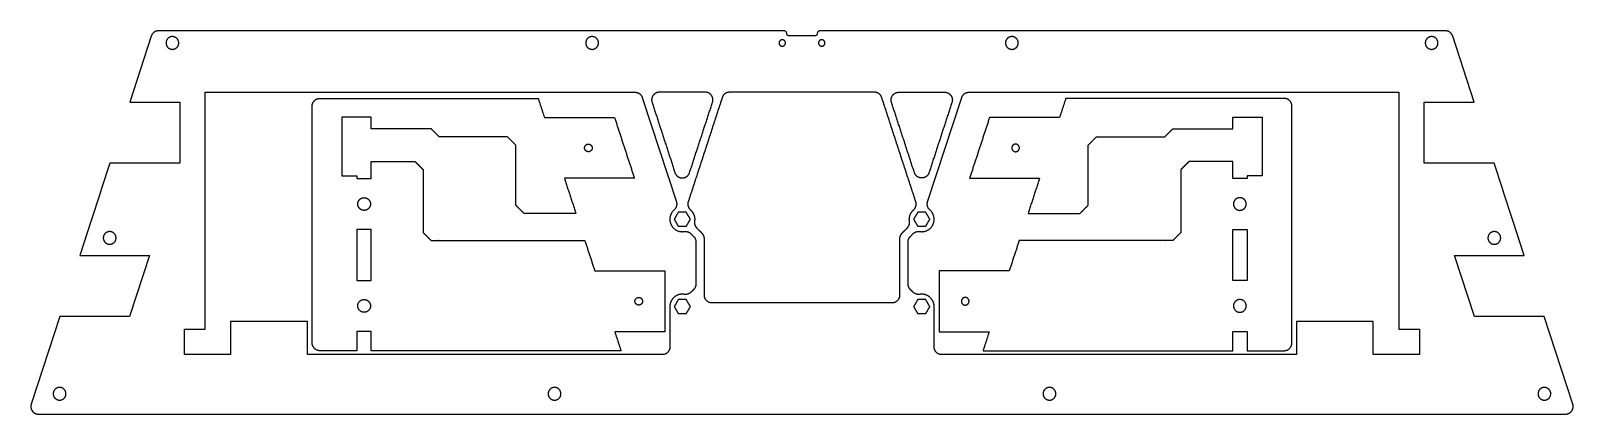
# Model space of a CAD drawing. Header units: inches. Extents: x 13.9 to 37.8, y -15.2 to -9.3.
import ezdxf

# ---------------------------------------------------------------- set-up
doc = ezdxf.new("R2010")
doc.units = ezdxf.units.IN
doc.header["$MEASUREMENT"] = 0
doc.layers.add('cut clear acryl', color=1, linetype='Continuous', true_color=0xfb0007)
doc.layers.add('cut white', color=1, linetype='Continuous', true_color=0xfb0007)

msp = doc.modelspace()

# ---------------------------------------------------------------- linework, layer by layer
at = {"layer": 'cut clear acryl'}
for p, q in [((15.782, -9.381), (15.45, -10.4)), ((25.562, -9.299), (15.894, -9.299)), ((25.601, -9.339), (25.601, -9.339)), ((25.838, -9.378), (25.641, -9.378)), ((26.034, -9.378), (25.838, -9.378)), ((26.074, -9.339), (26.074, -9.339)), ((35.781, -9.299), (26.113, -9.299)), ((36.226, -10.4), (35.893, -9.381)), ((15.45, -10.4), (16.223, -10.4)), ((16.223, -10.4), (16.223, -11.342)), ((16.615, -11.808), (16.615, -10.248)), ((16.615, -10.248), (16.645, -10.248)), ((16.645, -10.248), (20.533, -10.248)), ((20.533, -10.248), (22.056, -10.248)), ((22.056, -10.248), (23.258, -10.248)), ((23.37, -10.33), (23.896, -11.941)), ((25.838, -10.248), (24.717, -10.248)), ((26.958, -10.248), (25.838, -10.248)), ((27.779, -11.941), (28.305, -10.33)), ((28.417, -10.248), (29.619, -10.248)), ((29.619, -10.248), (31.143, -10.248)), ((31.143, -10.248), (35.03, -10.248)), ((35.03, -10.248), (35.06, -10.248)), ((35.06, -10.248), (35.06, -11.808)), ((35.452, -11.342), (35.452, -10.4)), ((35.452, -10.4), (36.226, -10.4)), ((15.143, -11.342), (15.015, -11.733)), ((16.223, -11.342), (15.143, -11.342)), ((36.533, -11.342), (35.452, -11.342)), ((36.66, -11.733), (36.533, -11.342)), ((14.99, -11.808), (14.853, -12.228)), ((15.015, -11.733), (14.99, -11.808)), ((16.615, -12.228), (16.615, -11.808)), ((35.06, -11.808), (35.06, -12.228)), ((36.685, -11.808), (36.66, -11.733)), ((36.822, -12.228), (36.685, -11.808)), ((14.853, -12.228), (14.677, -12.77)), ((16.615, -13.792), (16.615, -12.228)), ((35.06, -12.228), (35.06, -13.792)), ((36.999, -12.77), (36.822, -12.228)), ((24.121, -12.433), (24.163, -12.476)), ((24.198, -12.559), (24.198, -13.212)), ((24.324, -12.507), (24.324, -13.265)), ((27.351, -13.265), (27.351, -12.507)), ((27.477, -13.212), (27.477, -12.559)), ((27.512, -12.476), (27.554, -12.433)), ((14.677, -12.77), (15.754, -12.77)), ((15.754, -12.77), (15.445, -13.712)), ((36.23, -13.712), (35.921, -12.77)), ((35.921, -12.77), (36.999, -12.77)), ((24.324, -13.265), (24.324, -13.38)), ((27.351, -13.38), (27.351, -13.265)), ((24.442, -13.498), (25.838, -13.498)), ((25.838, -13.498), (27.233, -13.498)), ((14.37, -13.712), (13.927, -15.068)), ((15.445, -13.712), (14.37, -13.712)), ((16.615, -13.91), (16.615, -13.792)), ((18.195, -13.792), (17.009, -13.792)), ((17.009, -13.792), (17.009, -14.303)), ((18.195, -14.303), (18.195, -13.792)), ((23.796, -13.674), (23.796, -13.91)), ((27.88, -13.91), (27.88, -13.674)), ((34.666, -13.792), (33.48, -13.792)), ((33.48, -13.792), (33.48, -14.303)), ((34.666, -14.303), (34.666, -13.792)), ((35.06, -13.792), (35.06, -13.91)), ((37.306, -13.712), (36.23, -13.712)), ((37.748, -15.068), (37.306, -13.712)), ((16.294, -14.303), (16.294, -13.91)), ((16.294, -13.91), (16.615, -13.91)), ((35.06, -13.91), (35.381, -13.91)), ((35.381, -13.91), (35.381, -14.303)), ((17.009, -14.303), (16.294, -14.303)), ((22.056, -14.303), (20.533, -14.303)), ((31.143, -14.303), (29.619, -14.303)), ((35.381, -14.303), (34.666, -14.303)), ((14.04, -15.222), (25.838, -15.222)), ((25.838, -15.222), (37.636, -15.222))]:
    msp.add_line(p, q, dxfattribs=at)
for points, weights in [([(15.894, -9.299), (15.809, -9.299), (15.782, -9.381)], [1, 0.809348720072, 1]), ([(25.601, -9.339), (25.601, -9.299), (25.562, -9.299)], [1, 0.707106781186, 1]), ([(25.641, -9.378), (25.601, -9.378), (25.601, -9.339)], [1, 0.707106781185, 1]), ([(26.074, -9.339), (26.074, -9.378), (26.034, -9.378)], [1, 0.707106781185, 1]), ([(26.113, -9.299), (26.074, -9.299), (26.074, -9.339)], [1, 0.707106781186, 1]), ([(35.893, -9.381), (35.866, -9.299), (35.781, -9.299)], [1, 0.809348720072, 1]), ([(18.269, -10.461), (18.269, -10.343), (18.387, -10.343)], [1, 0.707106781187, 1]), ([(23.258, -10.248), (23.344, -10.248), (23.37, -10.33)], [1, 0.809348720073, 1]), ([(24.717, -10.248), (24.631, -10.248), (24.605, -10.33)], [1, 0.809348720069, 1]), ([(27.07, -10.33), (27.044, -10.248), (26.958, -10.248)], [1, 0.809348720069, 1]), ([(28.305, -10.33), (28.331, -10.248), (28.417, -10.248)], [1, 0.809348720073, 1]), ([(33.407, -10.461), (33.407, -10.343), (33.289, -10.343)], [1, 0.707106781187, 1]), ([(23.896, -11.941), (23.92, -12.015), (23.861, -12.066)], [1, 0.834453122648, 1]), ([(24.079, -11.941), (24.055, -12.015), (24.114, -12.066)], [1, 0.834453128853, 1]), ([(24.114, -12.066), (24.194, -12.136), (24.177, -12.242)], [1.05017278213, 0.895922483208, 1]), ([(27.561, -12.066), (27.62, -12.015), (27.596, -11.941)], [1, 0.834453128853, 1]), ([(27.814, -12.066), (27.755, -12.015), (27.779, -11.941)], [1, 0.834453122648, 1]), ([(24.177, -12.242), (24.167, -12.301), (24.21, -12.344)], [1, 0.889943011093, 1]), ([(27.465, -12.344), (27.508, -12.301), (27.498, -12.242)], [1, 0.889943011093, 1]), ([(24.018, -12.4), (24.078, -12.391), (24.121, -12.433)], [1, 0.889943030399, 1]), ([(24.163, -12.476), (24.198, -12.51), (24.198, -12.559)], [1, 0.923879532875, 1]), ([(24.289, -12.423), (24.324, -12.458), (24.324, -12.507)], [1, 0.923879532511, 1]), ([(27.351, -12.507), (27.351, -12.458), (27.386, -12.423)], [1, 0.923879532511, 1]), ([(27.477, -12.559), (27.477, -12.51), (27.512, -12.476)], [1, 0.923879532875, 1]), ([(27.554, -12.433), (27.597, -12.391), (27.657, -12.4)], [1, 0.889943030399, 1]), ([(24.121, -13.338), (24.078, -13.381), (24.018, -13.371)], [1, 0.889943011094, 1]), ([(24.198, -13.212), (24.198, -13.261), (24.163, -13.296)], [1, 0.923879532512, 1]), ([(27.512, -13.296), (27.477, -13.261), (27.477, -13.212)], [1, 0.923879532512, 1]), ([(27.657, -13.371), (27.597, -13.381), (27.554, -13.338)], [1, 0.889943011094, 1]), ([(24.324, -13.38), (24.324, -13.498), (24.442, -13.498)], [1, 0.707106781187, 1]), ([(27.233, -13.498), (27.351, -13.498), (27.351, -13.38)], [1, 0.707106781187, 1]), ([(18.387, -14.242), (18.269, -14.242), (18.269, -14.124)], [1, 0.707106781186, 1]), ([(23.796, -14.185), (23.796, -14.303), (23.677, -14.303)], [1, 0.707106781187, 1]), ([(27.998, -14.303), (27.88, -14.303), (27.88, -14.185)], [1, 0.707106781187, 1]), ([(33.289, -14.242), (33.407, -14.242), (33.407, -14.124)], [1, 0.707106781186, 1])]:
    msp.add_rational_spline(points, weights, degree=2, dxfattribs=at)
for points, weights, knots in [([(16.207, -9.486), (16.207, -9.585), (16.108, -9.585), (16.01, -9.585), (16.01, -9.486), (16.01, -9.388), (16.108, -9.388), (16.207, -9.388), (16.207, -9.486)], [1, 0.707106781187, 1, 0.707106781187, 1, 0.707106781187, 1, 0.707106781187, 1], [-15.707963, -15.707963, -15.707963, -11.780972, -11.780972, -7.853982, -7.853982, -3.926991, -3.926991, 0, 0, 0]), ([(22.693, -9.486), (22.693, -9.585), (22.594, -9.585), (22.496, -9.585), (22.496, -9.486), (22.496, -9.388), (22.594, -9.388), (22.693, -9.388), (22.693, -9.486)], [1, 0.707106781187, 1, 0.707106781187, 1, 0.707106781187, 1, 0.707106781187, 1], [-15.707963, -15.707963, -15.707963, -11.780972, -11.780972, -7.853982, -7.853982, -3.926991, -3.926991, 0, 0, 0]), ([(25.582, -9.486), (25.582, -9.536), (25.532, -9.536), (25.483, -9.536), (25.483, -9.486), (25.483, -9.437), (25.532, -9.437), (25.582, -9.437), (25.582, -9.486)], [1, 0.707106781187, 1, 0.707106781187, 1, 0.707106781187, 1, 0.707106781187, 1], [-7.853982, -7.853982, -7.853982, -5.890486, -5.890486, -3.926991, -3.926991, -1.963495, -1.963495, 0, 0, 0]), ([(26.093, -9.486), (26.093, -9.437), (26.143, -9.437), (26.192, -9.437), (26.192, -9.486), (26.192, -9.536), (26.143, -9.536), (26.093, -9.536), (26.093, -9.486)], [1, 0.707106781187, 1, 0.707106781187, 1, 0.707106781187, 1, 0.707106781187, 1], [-7.853982, -7.853982, -7.853982, -5.890486, -5.890486, -3.926991, -3.926991, -1.963495, -1.963495, 0, 0, 0]), ([(29.179, -9.486), (29.179, -9.585), (29.081, -9.585), (28.982, -9.585), (28.982, -9.486), (28.982, -9.388), (29.081, -9.388), (29.179, -9.388), (29.179, -9.486)], [1, 0.707106781187, 1, 0.707106781187, 1, 0.707106781187, 1, 0.707106781187, 1], [-15.707963, -15.707963, -15.707963, -11.780972, -11.780972, -7.853982, -7.853982, -3.926991, -3.926991, 0, 0, 0]), ([(35.665, -9.486), (35.665, -9.585), (35.567, -9.585), (35.469, -9.585), (35.469, -9.486), (35.469, -9.388), (35.567, -9.388), (35.665, -9.388), (35.665, -9.486)], [1, 0.707106781187, 1, 0.707106781187, 1, 0.707106781187, 1, 0.707106781187, 1], [-15.707963, -15.707963, -15.707963, -11.780972, -11.780972, -7.853982, -7.853982, -3.926991, -3.926991, 0, 0, 0]), ([(23.632, -10.248), (23.572, -10.248), (23.537, -10.297), (23.501, -10.346), (23.52, -10.403)], [1, 0.890878330607, 1, 0.890878330607, 1], [0, 0, 0, 2.829127, 2.829127, 5.658254, 5.658254, 5.658254]), ([(24.455, -10.403), (24.474, -10.346), (24.438, -10.297), (24.403, -10.248), (24.343, -10.248)], [1, 0.890878330607, 1, 0.890878330607, 1], [0, 0, 0, 2.829127, 2.829127, 5.658254, 5.658254, 5.658254]), ([(27.22, -10.403), (27.201, -10.346), (27.237, -10.297), (27.272, -10.248), (27.332, -10.248)], [1, 0.890878330607, 1, 0.890878330607, 1], [0, 0, 0, 2.829127, 2.829127, 5.658254, 5.658254, 5.658254]), ([(28.043, -10.248), (28.103, -10.248), (28.138, -10.297), (28.174, -10.346), (28.155, -10.403)], [1, 0.890878330607, 1, 0.890878330607, 1], [0, 0, 0, 2.829127, 2.829127, 5.658254, 5.658254, 5.658254]), ([(22.478, -11.108), (22.478, -11.167), (22.537, -11.167), (22.596, -11.167), (22.596, -11.108), (22.596, -11.049), (22.537, -11.049), (22.478, -11.049), (22.478, -11.108)], [1, 0.707106781187, 1, 0.707106781187, 1, 0.707106781187, 1, 0.707106781187, 1], [-767.259199, -767.259199, -767.259199, -764.903004, -764.903004, -762.54681, -762.54681, -760.190615, -760.190615, -757.834421, -757.834421, -757.834421]), ([(29.197, -11.108), (29.197, -11.167), (29.138, -11.167), (29.079, -11.167), (29.079, -11.108), (29.079, -11.049), (29.138, -11.049), (29.197, -11.049), (29.197, -11.108)], [1, 0.707106781187, 1, 0.707106781187, 1, 0.707106781187, 1, 0.707106781187, 1], [-767.259199, -767.259199, -767.259199, -764.903004, -764.903004, -762.54681, -762.54681, -760.190615, -760.190615, -757.834421, -757.834421, -757.834421]), ([(23.875, -11.492), (23.902, -11.573), (23.988, -11.573), (24.073, -11.573), (24.1, -11.492)], [1, 0.809348720073, 1, 0.809348720073, 1], [0, 0, 0, 3.766524, 3.766524, 7.533047, 7.533047, 7.533047]), ([(27.8, -11.492), (27.773, -11.573), (27.688, -11.573), (27.602, -11.573), (27.575, -11.492)], [1, 0.809348720073, 1, 0.809348720073, 1], [0, 0, 0, 3.766524, 3.766524, 7.533047, 7.533047, 7.533047]), ([(19.17, -11.975), (19.17, -11.877), (19.072, -11.877), (18.973, -11.877), (18.973, -11.975), (18.973, -12.073), (19.072, -12.073), (19.17, -12.073), (19.17, -11.975)], [1, 0.707106781187, 1, 0.707106781187, 1, 0.707106781187, 1, 0.707106781187, 1], [-757.834421, -757.834421, -757.834421, -753.90743, -753.90743, -749.980439, -749.980439, -746.053448, -746.053448, -742.126458, -742.126458, -742.126458]), ([(32.505, -11.975), (32.505, -11.877), (32.603, -11.877), (32.702, -11.877), (32.702, -11.975), (32.702, -12.073), (32.603, -12.073), (32.505, -12.073), (32.505, -11.975)], [1, 0.707106781187, 1, 0.707106781187, 1, 0.707106781187, 1, 0.707106781187, 1], [-757.834421, -757.834421, -757.834421, -753.90743, -753.90743, -749.980439, -749.980439, -746.053448, -746.053448, -742.126458, -742.126458, -742.126458]), ([(23.861, -12.066), (23.752, -12.162), (23.814, -12.293), (23.876, -12.424), (24.018, -12.4)], [1, 0.798411556467, 1, 0.798411556467, 1], [209.407937, 209.407937, 209.407937, 215.710103, 215.710103, 222.01227, 222.01227, 222.01227]), ([(27.498, -12.242), (27.496, -12.226), (27.496, -12.211), (27.496, -12.124), (27.561, -12.066)], [1.04868413537, 1.07681785281, 1.11297052696, 0.936866393169, 0.951034799554], [-484.923555, -484.923555, -484.923555, -484.644822, -484.644822, -483.287082, -483.287082, -483.287082]), ([(27.657, -12.4), (27.8, -12.424), (27.861, -12.293), (27.923, -12.162), (27.814, -12.066)], [1, 0.798411556467, 1, 0.798411556467, 1], [-928.358249, -928.358249, -928.358249, -922.056083, -922.056083, -915.753916, -915.753916, -915.753916]), ([(15.238, -12.499), (15.238, -12.598), (15.14, -12.598), (15.041, -12.598), (15.041, -12.499), (15.041, -12.401), (15.14, -12.401), (15.238, -12.401), (15.238, -12.499)], [1, 0.707106781187, 1, 0.707106781187, 1, 0.707106781187, 1, 0.707106781187, 1], [-15.707963, -15.707963, -15.707963, -11.780972, -11.780972, -7.853982, -7.853982, -3.926991, -3.926991, 0, 0, 0]), ([(36.634, -12.499), (36.634, -12.598), (36.535, -12.598), (36.437, -12.598), (36.437, -12.499), (36.437, -12.401), (36.535, -12.401), (36.634, -12.401), (36.634, -12.499)], [1, 0.707106781187, 1, 0.707106781187, 1, 0.707106781187, 1, 0.707106781187, 1], [-15.707963, -15.707963, -15.707963, -11.780972, -11.780972, -7.853982, -7.853982, -3.926991, -3.926991, 0, 0, 0]), ([(19.17, -13.55), (19.17, -13.451), (19.072, -13.451), (18.973, -13.451), (18.973, -13.55), (18.973, -13.648), (19.072, -13.648), (19.17, -13.648), (19.17, -13.55)], [1, 0.707106781187, 1, 0.707106781187, 1, 0.707106781187, 1, 0.707106781187, 1], [-742.126458, -742.126458, -742.126458, -738.199467, -738.199467, -734.272476, -734.272476, -730.345485, -730.345485, -726.418494, -726.418494, -726.418494]), ([(23.256, -13.478), (23.256, -13.537), (23.315, -13.537), (23.374, -13.537), (23.374, -13.478), (23.374, -13.419), (23.315, -13.419), (23.256, -13.419), (23.256, -13.478)], [1, 0.707106781187, 1, 0.707106781187, 1, 0.707106781187, 1, 0.707106781187, 1], [-776.683977, -776.683977, -776.683977, -774.327782, -774.327782, -771.971588, -771.971588, -769.615393, -769.615393, -767.259199, -767.259199, -767.259199]), ([(24.018, -13.371), (23.9, -13.352), (23.831, -13.449), (23.796, -13.499), (23.796, -13.561)], [0.999999945019, 0.884696764084, 1.08645286742, 0.972731385931, 0.959742988253], [290.675506, 290.675506, 290.675506, 296.054187, 296.054187, 299.085924, 299.085924, 299.085924]), ([(27.88, -13.561), (27.88, -13.499), (27.844, -13.449), (27.775, -13.352), (27.657, -13.371)], [0.959742988253, 0.972731385931, 1.08645286742, 0.884696764084, 0.999999945019], [-1005.431904, -1005.431904, -1005.431904, -1002.400166, -1002.400166, -997.021486, -997.021486, -997.021486]), ([(28.419, -13.478), (28.419, -13.537), (28.36, -13.537), (28.301, -13.537), (28.301, -13.478), (28.301, -13.419), (28.36, -13.419), (28.419, -13.419), (28.419, -13.478)], [1, 0.707106781187, 1, 0.707106781187, 1, 0.707106781187, 1, 0.707106781187, 1], [-776.683977, -776.683977, -776.683977, -774.327782, -774.327782, -771.971588, -771.971588, -769.615393, -769.615393, -767.259199, -767.259199, -767.259199]), ([(32.505, -13.55), (32.505, -13.451), (32.603, -13.451), (32.702, -13.451), (32.702, -13.55), (32.702, -13.648), (32.603, -13.648), (32.505, -13.648), (32.505, -13.55)], [1, 0.707106781187, 1, 0.707106781187, 1, 0.707106781187, 1, 0.707106781187, 1], [-742.126458, -742.126458, -742.126458, -738.199467, -738.199467, -734.272476, -734.272476, -730.345485, -730.345485, -726.418494, -726.418494, -726.418494]), ([(14.464, -14.908), (14.464, -15.006), (14.366, -15.006), (14.267, -15.006), (14.267, -14.908), (14.267, -14.809), (14.366, -14.809), (14.464, -14.809), (14.464, -14.908)], [1, 0.707106781187, 1, 0.707106781187, 1, 0.707106781187, 1, 0.707106781187, 1], [-15.707963, -15.707963, -15.707963, -11.780972, -11.780972, -7.853982, -7.853982, -3.926991, -3.926991, 0, 0, 0]), ([(22.112, -14.908), (22.112, -15.006), (22.014, -15.006), (21.915, -15.006), (21.915, -14.908), (21.915, -14.809), (22.014, -14.809), (22.112, -14.809), (22.112, -14.908)], [1, 0.707106781187, 1, 0.707106781187, 1, 0.707106781187, 1, 0.707106781187, 1], [-15.707963, -15.707963, -15.707963, -11.780972, -11.780972, -7.853982, -7.853982, -3.926991, -3.926991, 0, 0, 0]), ([(29.76, -14.908), (29.76, -15.006), (29.662, -15.006), (29.563, -15.006), (29.563, -14.908), (29.563, -14.809), (29.662, -14.809), (29.76, -14.809), (29.76, -14.908)], [1, 0.707106781187, 1, 0.707106781187, 1, 0.707106781187, 1, 0.707106781187, 1], [-15.707963, -15.707963, -15.707963, -11.780972, -11.780972, -7.853982, -7.853982, -3.926991, -3.926991, 0, 0, 0]), ([(37.408, -14.908), (37.408, -15.006), (37.309, -15.006), (37.211, -15.006), (37.211, -14.908), (37.211, -14.809), (37.309, -14.809), (37.408, -14.809), (37.408, -14.908)], [1, 0.707106781187, 1, 0.707106781187, 1, 0.707106781187, 1, 0.707106781187, 1], [-15.707963, -15.707963, -15.707963, -11.780972, -11.780972, -7.853982, -7.853982, -3.926991, -3.926991, 0, 0, 0]), ([(13.927, -15.068), (13.909, -15.125), (13.944, -15.174), (13.979, -15.222), (14.04, -15.222)], [1, 0.890878330607, 1, 0.890878330607, 1], [141.595616, 141.595616, 141.595616, 144.424743, 144.424743, 147.25387, 147.25387, 147.25387]), ([(37.636, -15.222), (37.696, -15.222), (37.731, -15.174), (37.767, -15.125), (37.748, -15.068)], [1, 0.890878330607, 1, 0.890878330607, 1], [199.762943, 199.762943, 199.762943, 202.59207, 202.59207, 205.421197, 205.421197, 205.421197])]:
    msp.add_rational_spline(points, weights, degree=2, knots=knots, dxfattribs=at)
for points in [[(18.269, -14.124), (18.269, -12.293), (18.269, -10.461)], [(18.387, -10.343), (20.074, -10.343), (21.761, -10.343)], [(21.761, -10.343), (21.809, -10.49), (21.857, -10.637)], [(23.52, -10.403), (23.698, -10.948), (23.875, -11.492)], [(24.343, -10.248), (23.988, -10.248), (23.632, -10.248)], [(24.605, -10.33), (24.342, -11.135), (24.079, -11.941)], [(24.1, -11.492), (24.277, -10.948), (24.455, -10.403)], [(27.596, -11.941), (27.333, -11.135), (27.07, -10.33)], [(27.575, -11.492), (27.398, -10.948), (27.22, -10.403)], [(27.332, -10.248), (27.688, -10.248), (28.043, -10.248)], [(28.155, -10.403), (27.977, -10.948), (27.8, -11.492)], [(29.914, -10.343), (29.866, -10.49), (29.818, -10.637)], [(33.289, -10.343), (31.601, -10.343), (29.914, -10.343)], [(33.407, -14.124), (33.407, -12.293), (33.407, -10.461)], [(19.182, -10.631), (18.954, -10.631), (18.725, -10.631)], [(18.725, -10.631), (18.725, -11.084), (18.725, -11.538)], [(19.182, -10.813), (19.182, -10.722), (19.182, -10.631)], [(21.857, -10.637), (22.398, -10.637), (22.94, -10.637)], [(22.94, -10.637), (23.094, -11.108), (23.249, -11.578)], [(28.736, -10.637), (28.581, -11.108), (28.427, -11.578)], [(29.818, -10.637), (29.277, -10.637), (28.736, -10.637)], [(32.493, -10.813), (32.493, -10.722), (32.493, -10.631)], [(32.493, -10.631), (32.722, -10.631), (32.95, -10.631)], [(32.95, -10.631), (32.95, -11.084), (32.95, -11.538)], [(20.108, -10.813), (19.645, -10.813), (19.182, -10.813)], [(20.234, -10.939), (20.171, -10.876), (20.108, -10.813)], [(21.289, -10.939), (20.761, -10.939), (20.234, -10.939)], [(21.415, -11.065), (21.352, -11.002), (21.289, -10.939)], [(30.26, -11.065), (30.323, -11.002), (30.386, -10.939)], [(30.386, -10.939), (30.914, -10.939), (31.441, -10.939)], [(31.441, -10.939), (31.504, -10.876), (31.567, -10.813)], [(31.567, -10.813), (32.03, -10.813), (32.493, -10.813)], [(21.415, -11.994), (21.415, -11.53), (21.415, -11.065)], [(30.26, -11.994), (30.26, -11.53), (30.26, -11.065)], [(19.182, -11.581), (19.182, -11.448), (19.182, -11.316)], [(19.182, -11.316), (19.519, -11.316), (19.856, -11.316)], [(32.493, -11.316), (32.156, -11.316), (31.819, -11.316)], [(32.493, -11.581), (32.493, -11.448), (32.493, -11.316)], [(18.725, -11.538), (18.843, -11.538), (18.961, -11.538)], [(18.961, -11.538), (18.961, -11.56), (18.961, -11.581)], [(18.961, -11.581), (19.072, -11.581), (19.182, -11.581)], [(19.982, -11.442), (19.982, -11.928), (19.982, -12.415)], [(23.249, -11.578), (22.707, -11.578), (22.166, -11.578)], [(22.166, -11.578), (22.255, -11.849), (22.344, -12.12)], [(28.427, -11.578), (28.968, -11.578), (29.509, -11.578)], [(29.509, -11.578), (29.42, -11.849), (29.331, -12.12)], [(31.693, -11.442), (31.693, -11.928), (31.693, -12.415)], [(32.714, -11.581), (32.603, -11.581), (32.493, -11.581)], [(32.95, -11.538), (32.832, -11.538), (32.714, -11.538)], [(32.714, -11.538), (32.714, -11.56), (32.714, -11.581)], [(21.541, -12.12), (21.478, -12.057), (21.415, -11.994)], [(22.344, -12.12), (21.942, -12.12), (21.541, -12.12)], [(29.331, -12.12), (29.733, -12.12), (30.134, -12.12)], [(30.134, -12.12), (30.197, -12.057), (30.26, -11.994)], [(18.961, -12.369), (18.961, -12.762), (18.961, -13.156)], [(19.182, -12.369), (19.072, -12.369), (18.961, -12.369)], [(19.182, -13.156), (19.182, -12.762), (19.182, -12.369)], [(24.21, -12.344), (24.25, -12.384), (24.289, -12.423)], [(27.386, -12.423), (27.425, -12.384), (27.465, -12.344)], [(32.493, -13.156), (32.493, -12.762), (32.493, -12.369)], [(32.493, -12.369), (32.603, -12.369), (32.714, -12.369)], [(32.714, -12.369), (32.714, -12.762), (32.714, -13.156)], [(19.982, -12.415), (20.045, -12.478), (20.108, -12.541)], [(22.482, -12.541), (22.559, -12.774), (22.635, -13.007)], [(29.193, -12.541), (29.117, -12.774), (29.04, -13.007)], [(31.693, -12.415), (31.63, -12.478), (31.567, -12.541)], [(22.635, -13.007), (23.176, -13.007), (23.717, -13.007)], [(23.717, -13.007), (23.717, -13.478), (23.717, -13.948)], [(29.04, -13.007), (28.499, -13.007), (27.958, -13.007)], [(27.958, -13.007), (27.958, -13.478), (27.958, -13.948)], [(18.961, -13.156), (19.072, -13.156), (19.182, -13.156)], [(24.163, -13.296), (24.142, -13.317), (24.121, -13.338)], [(27.554, -13.338), (27.533, -13.317), (27.512, -13.296)], [(32.714, -13.156), (32.603, -13.156), (32.493, -13.156)], [(23.796, -13.561), (23.796, -13.617), (23.796, -13.674)], [(27.88, -13.674), (27.88, -13.617), (27.88, -13.561)], [(19.182, -13.943), (19.072, -13.943), (18.961, -13.943)], [(18.961, -13.943), (18.961, -14.093), (18.961, -14.242)], [(19.182, -14.242), (19.182, -14.093), (19.182, -13.943)], [(23.717, -13.948), (23.331, -13.948), (22.944, -13.948)], [(22.944, -13.948), (22.992, -14.095), (23.041, -14.242)], [(23.796, -13.91), (23.796, -14.048), (23.796, -14.185)], [(27.88, -14.185), (27.88, -14.048), (27.88, -13.91)], [(27.958, -13.948), (28.344, -13.948), (28.731, -13.948)], [(28.731, -13.948), (28.683, -14.095), (28.635, -14.242)], [(32.493, -14.242), (32.493, -14.093), (32.493, -13.943)], [(32.493, -13.943), (32.603, -13.943), (32.714, -13.943)], [(32.714, -13.943), (32.714, -14.093), (32.714, -14.242)], [(18.961, -14.242), (18.674, -14.242), (18.387, -14.242)], [(23.041, -14.242), (21.111, -14.242), (19.182, -14.242)], [(28.635, -14.242), (30.564, -14.242), (32.493, -14.242)], [(32.714, -14.242), (33.001, -14.242), (33.289, -14.242)], [(20.533, -14.303), (19.364, -14.303), (18.195, -14.303)], [(23.677, -14.303), (22.867, -14.303), (22.056, -14.303)], [(29.619, -14.303), (28.808, -14.303), (27.998, -14.303)], [(33.48, -14.303), (32.311, -14.303), (31.143, -14.303)]]:
    msp.add_open_spline(points, degree=2, dxfattribs=at)
for points, knots in [([(19.856, -11.316), (19.878, -11.338), (19.9, -11.36), (19.941, -11.401), (19.982, -11.442)], [-804.026442, -804.026442, -804.026442, -802.447785, -802.447785, -799.500959, -799.500959, -799.500959]), ([(31.819, -11.316), (31.797, -11.338), (31.775, -11.36), (31.734, -11.401), (31.693, -11.442)], [-804.026442, -804.026442, -804.026442, -802.447785, -802.447785, -799.500959, -799.500959, -799.500959]), ([(20.108, -12.541), (20.171, -12.541), (20.234, -12.541), (21.358, -12.541), (22.482, -12.541)], [-770.259196, -770.259196, -770.259196, -767.059196, -767.059196, -709.947656, -709.947656, -709.947656]), ([(31.567, -12.541), (31.504, -12.541), (31.441, -12.541), (30.317, -12.541), (29.193, -12.541)], [-770.259196, -770.259196, -770.259196, -767.059196, -767.059196, -709.947656, -709.947656, -709.947656])]:
    msp.add_open_spline(points, degree=2, knots=knots, dxfattribs=at)
at = {"layer": 'cut white'}
for points in [[(23.925, -12.103), (23.894, -12.157), (23.863, -12.211)], [(24.05, -12.103), (23.988, -12.103), (23.925, -12.103)], [(24.113, -12.211), (24.081, -12.157), (24.05, -12.103)], [(27.625, -12.103), (27.594, -12.157), (27.563, -12.211)], [(27.75, -12.103), (27.688, -12.103), (27.625, -12.103)], [(27.813, -12.211), (27.781, -12.157), (27.75, -12.103)], [(23.863, -12.211), (23.894, -12.265), (23.925, -12.319)], [(23.925, -12.319), (23.988, -12.319), (24.05, -12.319)], [(24.05, -12.319), (24.081, -12.265), (24.113, -12.211)], [(27.563, -12.211), (27.594, -12.265), (27.625, -12.319)], [(27.625, -12.319), (27.688, -12.319), (27.75, -12.319)], [(27.75, -12.319), (27.781, -12.265), (27.813, -12.211)], [(23.925, -13.453), (23.894, -13.507), (23.863, -13.561)], [(23.863, -13.561), (23.894, -13.615), (23.925, -13.669)], [(24.05, -13.453), (23.988, -13.453), (23.925, -13.453)], [(24.113, -13.561), (24.081, -13.507), (24.05, -13.453)], [(24.05, -13.669), (24.081, -13.615), (24.113, -13.561)], [(27.625, -13.453), (27.594, -13.507), (27.563, -13.561)], [(27.563, -13.561), (27.594, -13.615), (27.625, -13.669)], [(27.75, -13.453), (27.688, -13.453), (27.625, -13.453)], [(27.813, -13.561), (27.781, -13.507), (27.75, -13.453)], [(27.75, -13.669), (27.781, -13.615), (27.813, -13.561)], [(23.925, -13.669), (23.988, -13.669), (24.05, -13.669)], [(27.625, -13.669), (27.688, -13.669), (27.75, -13.669)]]:
    msp.add_open_spline(points, degree=2, dxfattribs=at)

doc.saveas('drawing.dxf')
